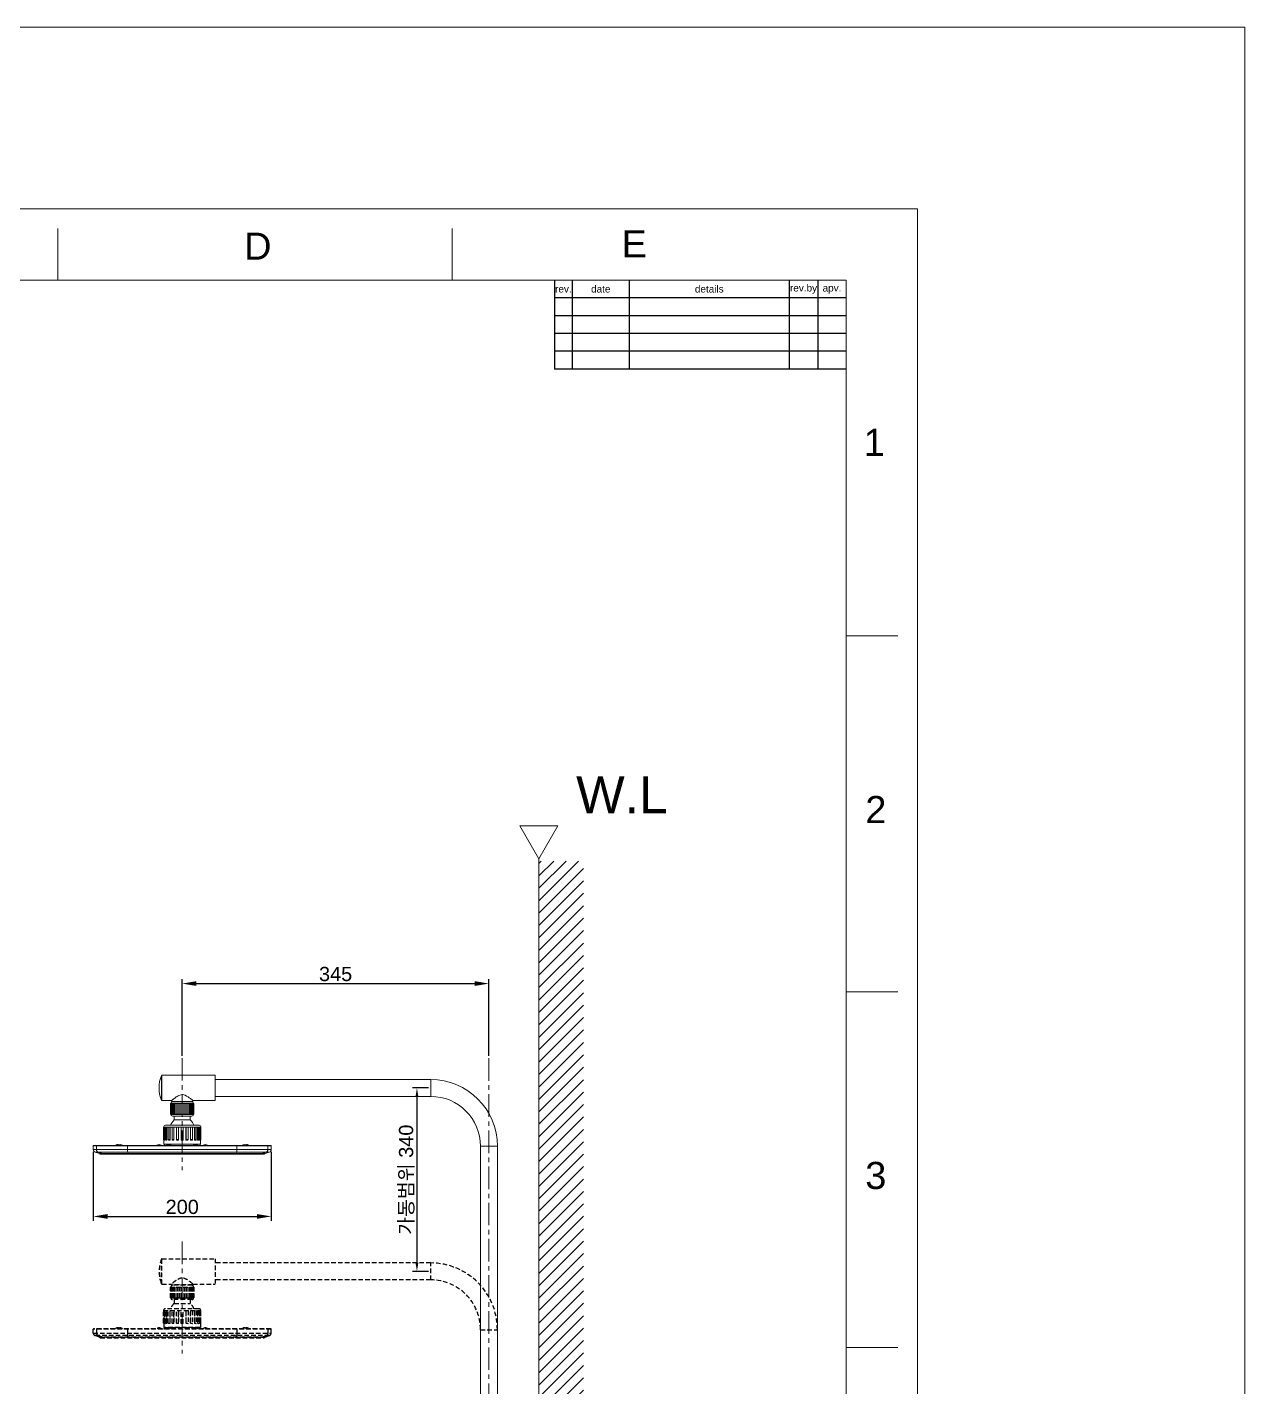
# Model space of a CAD drawing. Header units: millimetres. Extents: x 6794 to 7564, y -3773 to -2783.
# Drawn here: x 7222.2 to 7564.5, y -3165.5 to -2783.4 of the extents above; entities that cross this region are included whole.
import ezdxf

# ---------------------------------------------------------------- set-up
doc = ezdxf.new("R2010")
doc.units = ezdxf.units.MM
doc.header["$LTSCALE"] = 0.1
doc.linetypes.add('CENTERX2', pattern=[101.6, 63.5, -12.7, 12.7, -12.7])
doc.linetypes.add('HIDDENX2', pattern=[19.05, 12.7, -6.35])
doc.layers.get('0').update_dxf_attribs({"lineweight": 13})
doc.layers.add('CENTER', color=1, linetype='CENTERX2', lineweight=15)
doc.layers.add('DIM', color=3, linetype='Continuous', lineweight=9)
for name, color, linetype in [('FORM', 7, 'Continuous'), ('hatch', 2, 'Continuous'), ('HIDDEN', 8, 'HIDDENX2'), ('TEXT', 2, 'Continuous')]:
    doc.layers.add(name, color=color, linetype=linetype)
doc.styles.get("Standard").update_dxf_attribs({"font": 'arial.ttf'})
doc.dimstyles.new('ISO-25', dxfattribs={"dimtxt": 2.5, "dimasz": 2.5, "dimexe": 1.25, "dimexo": 0.625, "dimtad": 1, "dimlfac": 5, "dimtxsty": 'Standard', "dimcen": 2.5, "dimadec": 0, "dimazin": 0, "dimtfac": 1, "dimtmove": 0, "dimatfit": 3, "dimfxl": 0, "dimarcsym": 0})

# ---------------------------------------------------------------- blocks, each defined once
blk = doc.blocks.new('*D46')
at = {"color": 3, "lineweight": -2}
for p, q in [((7240.79, -3099.51), (7240.79, -3118.91)), ((7290.79, -3099.51), (7290.79, -3118.91)), ((7244.79, -3117.66), (7286.79, -3117.66))]:
    blk.add_line(p, q, dxfattribs=at)
at = {"color": 3}
for points in [[(7244.79, -3117), (7244.79, -3118.33), (7240.79, -3117.66)], [(7286.79, -3117), (7286.79, -3118.33), (7290.79, -3117.66)]]:
    blk.add_solid(points, dxfattribs=at)
at = {"layer": 'Defpoints', "color": 0}
for p in [(7240.79, -3098.89), (7290.79, -3098.89), (7290.79, -3117.66)]:
    blk.add_point(p, dxfattribs=at)
at = {"color": 3, "insert": (7265.79, -3115), "char_height": 4, "attachment_point": 5}
blk.add_mtext('200', dxfattribs=at)
blk = doc.blocks.new('*D50')
at = {"layer": 'Defpoints', "color": 0}
for p in [(7335.64, -3081.56), (7331.77, -3133.11), (7335.64, -3133.11)]:
    blk.add_point(p, dxfattribs=at)
at = {"layer": 'DIM', "color": 0, "lineweight": -2}
for p, q in [((7335.01, -3081.56), (7330.52, -3081.56)), ((7331.77, -3084.06), (7331.77, -3130.61)), ((7335.01, -3133.11), (7330.52, -3133.11))]:
    blk.add_line(p, q, dxfattribs=at)
at = {"layer": 'DIM', "color": 0}
for points in [[(7331.36, -3084.06), (7332.19, -3084.06), (7331.77, -3081.56)], [(7331.36, -3130.61), (7332.19, -3130.61), (7331.77, -3133.11)]]:
    blk.add_solid(points, dxfattribs=at)
at = {"layer": 'DIM', "color": 0, "insert": (7328.92, -3107.34), "char_height": 2.5, "attachment_point": 5, "rotation": 90}
blk.add_mtext('{\\fGulim|b0|i0|c129|p50;\\H1.6x;가동범위\\fArial|b0|i0|c0|p34; 340}', dxfattribs=at)
blk = doc.blocks.new('*D53')
at = {"color": 3, "lineweight": -2}
for p, q in [((7265.79, -3072.52), (7265.79, -3050.97)), ((7269.79, -3052.22), (7348.01, -3052.22)), ((7352.01, -3072.52), (7352.01, -3050.97))]:
    blk.add_line(p, q, dxfattribs=at)
at = {"color": 3}
for points in [[(7269.79, -3051.55), (7269.79, -3052.88), (7265.79, -3052.22)], [(7348.01, -3051.55), (7348.01, -3052.88), (7352.01, -3052.22)]]:
    blk.add_solid(points, dxfattribs=at)
at = {"layer": 'Defpoints', "color": 0}
for p in [(7352.01, -3052.22), (7265.79, -3073.15), (7352.01, -3073.15)]:
    blk.add_point(p, dxfattribs=at)
at = {"color": 3, "insert": (7308.9, -3049.55), "char_height": 4, "attachment_point": 5}
blk.add_mtext('345', dxfattribs=at)

msp = doc.modelspace()

# ---------------------------------------------------------------- hatches: boundary and pattern name
at = {"layer": 'hatch'}
h = msp.add_hatch(dxfattribs=at)
h.set_pattern_fill('ANSI31', color=256, scale=0.777568)
h.set_pattern_definition([(45, (6577.8647, -3576.218), (-1.7456907, 1.7456907), [])])
edge = h.paths.add_edge_path()
edge.add_spline(control_points=[(7366.0697, -3341.3519), (7366.1275, -3341.3659), (7366.2297, -3341.3823), (7366.3705, -3341.3823), (7366.451, -3341.3722), (7366.488, -3341.3655)], knot_values=[0, 0, 0, 0, 0.42377523, 0.73221647, 1, 1, 1, 1], degree=3, periodic=0)
edge.add_line((7366.1109, -3341.3576), (7366.5277, -3341.3576))
edge.add_arc((7366.2947, -3340.2901), 1.0927, 280.190547, 282.316356, ccw=False)
edge.add_spline(control_points=[(7366.488, -3341.3655), (7366.451, -3341.3722), (7366.3705, -3341.3823), (7366.2297, -3341.3823), (7366.1275, -3341.3659), (7366.0697, -3341.3519)], knot_values=[0, 0, 0, 0, 0.26778353, 0.57622477, 1, 1, 1, 1], degree=3, periodic=0)
edge.add_line((7366.0612, -3341.3969), (7366.0612, -3343.342))
edge.add_line((7366.0612, -3343.342), (7366.1109, -3343.342))
edge.add_spline(control_points=[(7366.488, -3343.3341), (7366.451, -3343.3274), (7366.3705, -3343.3174), (7366.2297, -3343.3174), (7366.1275, -3343.3338), (7366.0697, -3343.3478)], knot_values=[0, 0, 0, 0, 0.26778872, 0.57623461, 1, 1, 1, 1], degree=3, periodic=0)
edge.add_line((7368.6939, -3343.1305), (7368.8791, -3343.1305))
edge.add_ellipse((7368.2279, -3342.3498), major_axis=(0, -1), ratio=0.66666667, start_angle=218.682187, end_angle=321.317813, ccw=False)
edge.add_line((7367.2435, -3341.3576), (7366.1109, -3341.3576))
edge.add_spline(control_points=[(7366.0697, -3341.3519), (7366.1275, -3341.3659), (7366.2297, -3341.3823), (7366.3705, -3341.3823), (7366.451, -3341.3722), (7366.488, -3341.3655)], knot_values=[0, 0, 0, 0, 0.42377523, 0.73221647, 1, 1, 1, 1], degree=3, periodic=0)
edge.add_arc((7366.2947, -3340.2901), 1.0927, 280.190547, 282.316356)
edge.add_line((7366.5277, -3341.3576), (7374.3114, -3341.3576))
edge.add_line((7374.3114, -3341.3576), (7374.3114, -3343.342))
edge.add_line((7374.3114, -3343.342), (7366.1109, -3343.342))
edge.add_spline(control_points=[(7366.488, -3343.3341), (7366.451, -3343.3274), (7366.3705, -3343.3174), (7366.2297, -3343.3174), (7366.1275, -3343.3338), (7366.0697, -3343.3478)], knot_values=[0, 0, 0, 0, 0.26778872, 0.57623461, 1, 1, 1, 1], degree=3, periodic=0)
edge.add_line((7366.0697, -3343.3478), (7366.0612, -3343.3498))
edge.add_line((7366.0612, -3343.3498), (7366.0612, -3356.3501))
edge.add_line((7366.0612, -3356.3501), (7366.0697, -3356.3522))
edge.add_spline(control_points=[(7366.0697, -3356.3522), (7366.1275, -3356.3662), (7366.2297, -3356.3826), (7366.3705, -3356.3826), (7366.451, -3356.3725), (7366.488, -3356.3659)], knot_values=[0, 0, 0, 0, 0.42377523, 0.73221647, 1, 1, 1, 1], degree=3, periodic=0)
edge.add_line((7366.1109, -3356.358), (7366.5277, -3356.358))
edge.add_arc((7366.2947, -3355.2905), 1.0927, 280.190547, 282.316356, ccw=False)
edge.add_spline(control_points=[(7366.488, -3356.3659), (7366.451, -3356.3725), (7366.3705, -3356.3826), (7366.2297, -3356.3826), (7366.1275, -3356.3662), (7366.0697, -3356.3522)], knot_values=[0, 0, 0, 0, 0.26778353, 0.57622477, 1, 1, 1, 1], degree=3, periodic=0)
edge.add_line((7366.0612, -3356.3973), (7366.0612, -3358.3423))
edge.add_line((7366.0612, -3358.3423), (7366.1109, -3358.3423))
edge.add_spline(control_points=[(7366.488, -3358.3344), (7366.451, -3358.3278), (7366.3705, -3358.3177), (7366.2297, -3358.3177), (7366.1275, -3358.3341), (7366.0697, -3358.3481)], knot_values=[0, 0, 0, 0, 0.26778872, 0.57623461, 1, 1, 1, 1], degree=3, periodic=0)
edge.add_line((7367.6261, -3358.1308), (7367.8113, -3358.1308))
edge.add_ellipse((7368.2279, -3357.3501), major_axis=(0, -1), ratio=0.66666667, start_angle=218.682187, end_angle=321.317813, ccw=False)
edge.add_line((7367.2435, -3356.358), (7366.1109, -3356.358))
edge.add_spline(control_points=[(7366.0697, -3356.3522), (7366.1275, -3356.3662), (7366.2297, -3356.3826), (7366.3705, -3356.3826), (7366.451, -3356.3725), (7366.488, -3356.3659)], knot_values=[0, 0, 0, 0, 0.42377523, 0.73221647, 1, 1, 1, 1], degree=3, periodic=0)
edge.add_arc((7366.2947, -3355.2905), 1.0927, 280.190547, 282.316356)
edge.add_line((7366.5277, -3356.358), (7374.3114, -3356.358))
edge.add_line((7374.3114, -3356.358), (7374.3114, -3358.3423))
edge.add_line((7374.3114, -3358.3423), (7366.1109, -3358.3423))
edge.add_spline(control_points=[(7366.488, -3358.3344), (7366.451, -3358.3278), (7366.3705, -3358.3177), (7366.2297, -3358.3177), (7366.1275, -3358.3341), (7366.0697, -3358.3481)], knot_values=[0, 0, 0, 0, 0.26778872, 0.57623461, 1, 1, 1, 1], degree=3, periodic=0)
edge.add_line((7366.0697, -3358.3481), (7366.0612, -3358.3502))
edge.add_line((7366.0612, -3358.3502), (7366.0612, -3594.1641))
edge.add_line((7366.0612, -3594.1641), (7378.6087, -3594.1641))
edge.add_line((7378.6087, -3594.1641), (7378.6087, -3017.7979))
edge.add_line((7378.6087, -3017.7979), (7366.0612, -3017.7979))
edge.add_line((7366.0612, -3017.7979), (7366.0612, -3341.3498))
edge.add_line((7366.0612, -3341.3498), (7366.0697, -3341.3519))

# ---------------------------------------------------------------- linework, layer by layer
at = {"color": 7, "linetype": 'Continuous'}
for p, q in [((6878.4389, -2834.5151), (7472.4387, -2834.5151)), ((7472.4389, -2834.5151), (7472.4389, -3674.5149)), ((7230.8387, -2854.515), (7230.8387, -2839.979)), ((7341.6387, -2854.515), (7341.6387, -2839.979)), ((7452.4387, -2854.5151), (6898.4389, -2854.5151)), ((7452.4387, -3654.5149), (7452.4387, -2854.5151)), ((7452.4388, -2954.5151), (7466.9748, -2954.5151)), ((7452.4388, -3054.5151), (7466.9748, -3054.5151)), ((7259.9783, -3085.044), (7259.9783, -3078.0703)), ((7260.0932, -3085.1196), (7260.0932, -3077.9946)), ((7260.0932, -3077.9946), (7275.0112, -3077.9946)), ((7275.0112, -3077.9946), (7275.0112, -3085.1196)), ((7335.6362, -3079.1821), (7275.0112, -3079.1821)), ((7335.6362, -3083.9321), (7335.6362, -3079.1821)), ((7260.0932, -3085.1196), (7262.7616, -3085.1196)), ((7262.4737, -3085.9571), (7262.4737, -3088.9571)), ((7262.4737, -3085.9571), (7264.1173, -3085.9571)), ((7262.5044, -3085.9571), (7262.5044, -3088.9571)), ((7262.524, -3088.9571), (7262.524, -3085.9571)), ((7262.6324, -3085.9571), (7262.6324, -3088.9571)), ((7262.6735, -3088.9571), (7262.6735, -3085.9571)), ((7262.7612, -3085.3696), (7262.7612, -3085.1193)), ((7268.8112, -3085.3696), (7262.7613, -3085.3696)), ((7262.8562, -3085.9571), (7262.8562, -3088.9571)), ((7262.9175, -3088.9571), (7262.9175, -3085.9571)), ((7268.4987, -3085.4571), (7263.0737, -3085.4571)), ((7263.1691, -3085.9571), (7263.1691, -3088.9571)), ((7263.2237, -3085.4571), (7263.2237, -3085.3696)), ((7263.2487, -3088.9571), (7263.2487, -3085.9571)), ((7263.5615, -3085.9571), (7263.5615, -3088.9571)), ((7263.6388, -3088.9571), (7263.6388, -3085.9571)), ((7263.657, -3088.9571), (7263.657, -3085.9571)), ((7264.0214, -3085.9571), (7264.0214, -3088.9571)), ((7264.0863, -3088.9571), (7264.0863, -3085.9571)), ((7264.13, -3088.9571), (7264.13, -3085.9571)), ((7264.13, -3085.9571), (7269.0987, -3085.9571)), ((7264.535, -3085.9571), (7264.535, -3088.9571)), ((7264.5855, -3088.9571), (7264.5855, -3085.9571)), ((7264.6533, -3088.9571), (7264.6533, -3085.9571)), ((7265.0866, -3085.9571), (7265.0866, -3088.9571)), ((7265.1212, -3088.9571), (7265.1212, -3085.9571)), ((7265.211, -3088.9571), (7265.211, -3085.9571)), ((7265.6595, -3085.9571), (7265.6595, -3088.9571)), ((7265.677, -3088.9571), (7265.677, -3085.9571)), ((7265.7862, -3088.9571), (7265.7862, -3085.9571)), ((7266.2362, -3085.9571), (7266.2362, -3088.9571)), ((7266.3441, -3085.9571), (7266.3441, -3088.9571)), ((7266.3614, -3088.9571), (7266.3614, -3085.9571)), ((7266.7993, -3085.9571), (7266.7993, -3088.9571)), ((7266.885, -3085.9571), (7266.885, -3088.9571)), ((7266.9192, -3088.9571), (7266.9192, -3085.9571)), ((7267.3315, -3085.9571), (7267.3315, -3088.9571)), ((7267.3925, -3085.9571), (7267.3925, -3088.9571)), ((7267.4425, -3088.9571), (7267.4425, -3085.9571)), ((7267.8168, -3085.9571), (7267.8168, -3088.9571)), ((7267.8512, -3085.9571), (7267.8512, -3088.9571)), ((7267.9154, -3088.9571), (7267.9154, -3085.9571)), ((7268.2404, -3085.9571), (7268.2404, -3088.9571)), ((7268.2471, -3085.9571), (7268.2471, -3088.9571)), ((7268.3237, -3088.9571), (7268.3237, -3085.9571)), ((7268.3487, -3085.4571), (7268.3487, -3085.3696)), ((7268.5895, -3085.9571), (7268.5895, -3088.9571)), ((7268.6549, -3088.9571), (7268.6549, -3085.9571)), ((7268.8108, -3085.1196), (7275.0112, -3085.1196)), ((7268.8112, -3085.3696), (7268.8112, -3085.1193)), ((7268.8533, -3085.9571), (7268.8533, -3088.9571)), ((7268.8989, -3088.9571), (7268.8989, -3085.9571)), ((7269.024, -3085.9571), (7269.024, -3088.9571)), ((7269.0484, -3088.9571), (7269.0484, -3085.9571)), ((7269.0963, -3085.9571), (7269.0963, -3088.9571)), ((7269.0987, -3085.9571), (7269.0987, -3088.9571)), ((7335.6362, -3083.9321), (7275.0112, -3083.9321)), ((7262.4737, -3088.9571), (7263.6388, -3088.9571)), ((7262.5737, -3088.9571), (7262.5737, -3088.9821)), ((7262.5737, -3088.9821), (7268.9987, -3088.9821)), ((7268.4987, -3089.4821), (7263.0737, -3089.4821)), ((7263.5362, -3089.4821), (7263.5362, -3090.5321)), ((7263.5362, -3090.5321), (7268.0362, -3090.5321)), ((7263.657, -3088.9571), (7264.0863, -3088.9571)), ((7264.13, -3088.9571), (7264.5855, -3088.9571)), ((7264.6533, -3088.9571), (7265.1212, -3088.9571)), ((7265.211, -3088.9571), (7265.677, -3088.9571)), ((7265.7862, -3088.9571), (7266.2362, -3088.9571)), ((7266.3441, -3088.9571), (7266.7993, -3088.9571)), ((7266.885, -3088.9571), (7267.3315, -3088.9571)), ((7267.3925, -3088.9571), (7267.8168, -3088.9571)), ((7267.8512, -3088.9571), (7268.2404, -3088.9571)), ((7268.0362, -3089.4821), (7268.0362, -3090.5321)), ((7268.2471, -3088.9571), (7269.0987, -3088.9571)), ((7268.9987, -3088.9571), (7268.9987, -3088.9821)), ((7260.5362, -3096.0803), (7260.5362, -3092.5803)), ((7260.5362, -3092.5803), (7271.0362, -3092.5803)), ((7260.5441, -3092.5803), (7260.5441, -3096.0804)), ((7260.6483, -3096.0804), (7260.6483, -3092.5803)), ((7260.7971, -3092.5803), (7260.7971, -3096.0804)), ((7260.9181, -3096.2053), (7260.9181, -3092.5803)), ((7270.5112, -3092.0553), (7261.0612, -3092.0553)), ((7261.1027, -3096.0804), (7261.1027, -3092.5803)), ((7261.3902, -3092.5803), (7261.3902, -3096.0804)), ((7261.4986, -3096.2053), (7261.4986, -3092.5803)), ((7261.8762, -3096.0804), (7261.8762, -3092.5803)), ((7262.2828, -3092.5803), (7262.2828, -3096.0804)), ((7262.3713, -3096.2053), (7262.3713, -3092.5803)), ((7262.9162, -3096.0804), (7262.9162, -3092.5803)), ((7263.4141, -3092.5803), (7263.4141, -3096.0804)), ((7263.4767, -3096.2053), (7263.4767, -3092.5803)), ((7264.1517, -3096.0804), (7264.1517, -3092.5803)), ((7264.7072, -3092.5803), (7264.7072, -3096.0804)), ((7264.7396, -3096.2053), (7264.7396, -3092.5803)), ((7265.4987, -3096.2053), (7265.4987, -3092.5803)), ((7266.0737, -3096.2053), (7266.0737, -3092.5803)), ((7266.8329, -3092.5803), (7266.8329, -3096.2053)), ((7266.8653, -3096.0804), (7266.8653, -3092.5803)), ((7267.4207, -3092.5803), (7267.4207, -3096.0804)), ((7268.0957, -3092.5803), (7268.0957, -3096.2053)), ((7268.1583, -3096.0804), (7268.1583, -3092.5803)), ((7268.6563, -3092.5803), (7268.6563, -3096.0804)), ((7269.2011, -3092.5803), (7269.2011, -3096.2053)), ((7269.2897, -3096.0804), (7269.2897, -3092.5803)), ((7269.6962, -3092.5803), (7269.6962, -3096.0804)), ((7270.0739, -3092.5803), (7270.0739, -3096.2053)), ((7270.1823, -3096.0804), (7270.1823, -3092.5803)), ((7270.4698, -3092.5803), (7270.4698, -3096.0804)), ((7270.6544, -3092.5803), (7270.6544, -3096.2053)), ((7270.7753, -3096.0804), (7270.7753, -3092.5803)), ((7270.9241, -3092.5803), (7270.9241, -3096.0804)), ((7271.0283, -3096.0804), (7271.0283, -3092.5803)), ((7271.0362, -3096.0803), (7271.0362, -3092.5803)), ((7240.7862, -3098.8897), (7240.7862, -3097.8053)), ((7290.7862, -3097.8053), (7240.7862, -3097.8053)), ((7240.7862, -3098.8897), (7290.7862, -3098.8897)), ((7290.6612, -3097.6803), (7240.9112, -3097.6803)), ((7241.689, -3097.8053), (7241.689, -3098.8897)), ((7250.4239, -3097.8053), (7250.4239, -3098.8897)), ((7250.426, -3097.7428), (7250.4279, -3097.78)), ((7260.5362, -3096.0803), (7260.5441, -3096.0803)), ((7260.6483, -3096.0803), (7260.7971, -3096.0803)), ((7260.6612, -3096.2053), (7260.6612, -3097.3053)), ((7260.6613, -3097.3053), (7270.9112, -3097.3053)), ((7260.6693, -3096.2053), (7260.6693, -3096.1495)), ((7260.9181, -3096.2053), (7260.7692, -3096.2053)), ((7270.7383, -3097.3508), (7260.8341, -3097.3508)), ((7261.1027, -3096.0803), (7261.3902, -3096.0803)), ((7261.4986, -3096.2053), (7261.2111, -3096.2053)), ((7261.8762, -3096.0803), (7262.2828, -3096.0803)), ((7262.3713, -3096.2053), (7261.9647, -3096.2053)), ((7262.9162, -3096.0803), (7263.4141, -3096.0803)), ((7263.4767, -3096.2053), (7262.9788, -3096.2053)), ((7264.1517, -3096.0803), (7264.7072, -3096.0803)), ((7264.7396, -3096.2053), (7264.1842, -3096.2053)), ((7265.4987, -3096.0803), (7266.0737, -3096.0803)), ((7266.0737, -3096.2053), (7265.4987, -3096.2053)), ((7267.3883, -3096.2053), (7266.8329, -3096.2053)), ((7266.8653, -3096.0803), (7267.4207, -3096.0803)), ((7268.5937, -3096.2053), (7268.0957, -3096.2053)), ((7268.1583, -3096.0803), (7268.6563, -3096.0803)), ((7269.6077, -3096.2053), (7269.2011, -3096.2053)), ((7269.2897, -3096.0803), (7269.6962, -3096.0803)), ((7270.3614, -3096.2053), (7270.0739, -3096.2053)), ((7270.1823, -3096.0803), (7270.4698, -3096.0803)), ((7270.8032, -3096.2053), (7270.6544, -3096.2053)), ((7270.7753, -3096.0803), (7270.9241, -3096.0803)), ((7270.9031, -3096.1495), (7270.9031, -3096.2053)), ((7270.9112, -3096.2053), (7270.9112, -3097.3053)), ((7271.0283, -3096.0803), (7271.0362, -3096.0803)), ((7281.1464, -3097.7428), (7281.1445, -3097.78)), ((7281.1485, -3097.8053), (7281.1485, -3098.8897)), ((7289.8834, -3097.8053), (7289.8834, -3098.8897)), ((7290.7862, -3098.8897), (7290.7862, -3097.8053)), ((7349.6362, -3188.6501), (7349.6362, -3097.9321)), ((7349.6362, -3097.9321), (7354.3862, -3097.9321)), ((7354.3862, -3201.0457), (7354.3862, -3097.9321)), ((7242.4967, -3100.0005), (7241.299, -3099.6013)), ((7290.2734, -3099.6013), (7241.299, -3099.6013)), ((7243.3933, -3100.0005), (7242.2, -3099.6013)), ((7242.4967, -3100.0005), (7242.5362, -3100.0069)), ((7242.4967, -3100.0005), (7289.0757, -3100.0005)), ((7289.0362, -3100.0069), (7242.5362, -3100.0069)), ((7242.6612, -3100.0069), (7242.6612, -3100.0553)), ((7242.6612, -3100.0553), (7288.9112, -3100.0553)), ((7242.7862, -3100.1803), (7288.7862, -3100.1803)), ((7243.3933, -3100.0005), (7243.4327, -3100.0069)), ((7243.5573, -3100.0553), (7243.5573, -3100.0069)), ((7250.6342, -3100.0005), (7250.487, -3099.6013)), ((7250.6342, -3100.0005), (7250.639, -3100.0069)), ((7250.6544, -3100.0553), (7250.6544, -3100.0069)), ((7280.918, -3100.0553), (7280.918, -3100.0069)), ((7280.9383, -3100.0005), (7280.9334, -3100.0069)), ((7280.9383, -3100.0005), (7281.0855, -3099.6013)), ((7288.0152, -3100.0553), (7288.0152, -3100.0069)), ((7288.1791, -3100.0005), (7288.1397, -3100.0069)), ((7288.1791, -3100.0005), (7289.3724, -3099.6013)), ((7288.9112, -3100.0069), (7288.9112, -3100.0553)), ((7289.0757, -3100.0005), (7289.0362, -3100.0069)), ((7289.0757, -3100.0005), (7290.2734, -3099.6013)), ((7452.4388, -3154.5151), (7466.9748, -3154.5151))]:
    msp.add_line(p, q, dxfattribs=at)
msp.add_line((7366.0612, -3594.1641), (7366.0612, -3017.1874))
for points in [[(6793.8376, -2783.4316), (7564.4811, -2783.4316), (7564.4811, -3772.5443), (6793.8376, -3772.5443)], [(7366.0612, -3017.1874), (7371.4174, -3007.9102), (7360.705, -3007.9102)]]:
    msp.add_lwpolyline(points, close=True)
for centre, radius, start, end in [((7268.0972, -3081.5571), 8.8359, 156.757791, 203.242216), ((7260.0931, -3078.1196), 0.125, 90.000207, 156.74197), ((7335.6362, -3097.9321), 18.75, 0, 90), ((7260.0931, -3084.9946), 0.125, 203.261966, 269.99997), ((7263.0737, -3085.9571), 0.5, 90, 180), ((7268.4987, -3085.9571), 0.5, 0, 90), ((7335.6362, -3097.9321), 14, 0, 90), ((7265.7861, -3093.1803), 3.4749, 130.351595, 161.060677), ((7263.0737, -3088.9821), 0.5, 180, 270), ((7265.7862, -3093.1804), 3.475, 18.945087, 49.647976), ((7268.4987, -3088.9821), 0.5, 270, 0), ((7261.0612, -3092.5803), 0.525, 90, 180), ((7270.5112, -3092.5803), 0.525, 0, 90), ((7240.9112, -3097.8053), 0.125, 90, 180), ((7241.5362, -3098.8897), 0.75, 180, 251.565051), ((7242.4467, -3098.889), 0.7576, 180.059731, 197.76796), ((7247.6481, -3098.3678), 0.9375, 68.063588, 132.597363), ((7248.3427, -3098.3678), 0.9375, 47.402637, 132.597363), ((7259.2862, -3098.3678), 0.9375, 47.402637, 132.597363), ((7260.6612, -3096.0803), 0.125, 180, 270), ((7260.6693, -3096.0803), 0.1251, 180.069416, 269.995766), ((7260.3362, -3097.3053), 0.5, 311.139637, 354.784091), ((7260.8839, -3097.3553), 0.05, 90, 174.784091), ((7262.0362, -3098.3678), 0.9375, 47.402637, 132.597363), ((7269.5362, -3098.3678), 0.9375, 47.402637, 132.597363), ((7270.6885, -3097.3553), 0.05, 5.215909, 90), ((7271.2362, -3097.3053), 0.5, 185.215909, 228.860363), ((7270.9031, -3096.0803), 0.1251, 270.00423, 359.930611), ((7270.9112, -3096.0803), 0.125, 270, 0), ((7272.2862, -3098.3678), 0.9375, 47.402637, 132.597363), ((7283.2298, -3098.3678), 0.9375, 47.402637, 132.597363), ((7283.9243, -3098.3678), 0.9375, 47.402637, 111.936412), ((7289.1258, -3098.889), 0.7576, 342.23204, 359.940269), ((7290.0362, -3098.8897), 0.75, 288.434949, 0), ((7290.6612, -3097.8053), 0.125, 0, 90), ((7242.7862, -3100.0553), 0.125, 180, 270), ((7288.7862, -3100.0553), 0.125, 270, 0)]:
    msp.add_arc(centre, radius, start, end, dxfattribs=at)
for points, knots in [([(7265.7862, -3083.4388), (7265.5759, -3083.4388), (7265.1606, -3083.5129), (7264.6057, -3083.7642), (7264.1168, -3084.0649), (7263.6897, -3084.3702), (7263.3745, -3084.6147), (7263.1568, -3084.79), (7263.0245, -3084.8989), (7262.9168, -3084.988), (7262.8452, -3085.0494), (7262.8008, -3085.0851), (7262.7808, -3085.1053), (7262.7642, -3085.1129), (7262.7612, -3085.1196)], [0, 0, 0, 0, 0.1791335, 0.35258533, 0.51659583, 0.66739292, 0.79956424, 0.85636677, 0.90545086, 0.94554243, 0.97534294, 0.98603261, 0.99375533, 1, 1, 1, 1]), ([(7268.8112, -3085.1196), (7268.5877, -3084.9291), (7268.1318, -3084.5549), (7267.2044, -3083.8685), (7266.3657, -3083.4364), (7265.7862, -3083.4388)], [0, 0, 0, 0, 0.25169178, 0.50334915, 1, 1, 1, 1]), ([(7241.8136, -3097.6803), (7241.7839, -3097.6803), (7241.718, -3097.6831), (7241.7057, -3097.7603), (7241.7211, -3097.78)], [0, 0, 0, 0, 0.5422371, 1, 1, 1, 1]), ([(7250.4239, -3098.8897), (7250.4239, -3099.036), (7250.436, -3099.2726), (7250.4551, -3099.5147), (7250.487, -3099.6013)], [0, 0, 0, 0, 0.61326228, 1, 1, 1, 1]), ([(7250.4393, -3097.6803), (7250.4334, -3097.6803), (7250.4282, -3097.7107), (7250.426, -3097.7271), (7250.426, -3097.7428)], [0, 0, 0, 0, 0.27445877, 1, 1, 1, 1]), ([(7260.6483, -3096.0804), (7260.6483, -3096.1121), (7260.6732, -3096.1777), (7260.7382, -3096.2053), (7260.7692, -3096.2053)], [0, 0, 0, 0, 0.50611746, 1, 1, 1, 1]), ([(7260.9181, -3096.2053), (7260.8871, -3096.2053), (7260.822, -3096.1777), (7260.7971, -3096.1121), (7260.7971, -3096.0804)], [0, 0, 0, 0, 0.49388285, 1, 1, 1, 1]), ([(7261.1027, -3096.0804), (7261.1027, -3096.1117), (7261.1221, -3096.1743), (7261.1828, -3096.2053), (7261.2111, -3096.2053)], [0, 0, 0, 0, 0.52530897, 1, 1, 1, 1]), ([(7261.4986, -3096.2053), (7261.4703, -3096.2053), (7261.4096, -3096.1743), (7261.3902, -3096.1117), (7261.3902, -3096.0804)], [0, 0, 0, 0, 0.47469134, 1, 1, 1, 1]), ([(7261.8762, -3096.0804), (7261.8762, -3096.1111), (7261.8879, -3096.1682), (7261.9406, -3096.2053), (7261.9647, -3096.2053)], [0, 0, 0, 0, 0.55977275, 1, 1, 1, 1]), ([(7262.3713, -3096.2053), (7262.3471, -3096.2053), (7262.2945, -3096.1682), (7262.2828, -3096.1111), (7262.2828, -3096.0804)], [0, 0, 0, 0, 0.44022756, 1, 1, 1, 1]), ([(7262.9162, -3096.0804), (7262.9162, -3096.0964), (7262.9193, -3096.1409), (7262.9466, -3096.2053), (7262.9788, -3096.2053)], [0, 0, 0, 0, 0.33295246, 1, 1, 1, 1]), ([(7263.4767, -3096.2053), (7263.4682, -3096.2053), (7263.4421, -3096.1927), (7263.4199, -3096.1449), (7263.4141, -3096.1038), (7263.4141, -3096.0804)], [0, 0, 0, 0, 0.17174703, 0.53129472, 1, 1, 1, 1]), ([(7264.1517, -3096.0804), (7264.1517, -3096.11), (7264.1548, -3096.1453), (7264.1698, -3096.2053), (7264.1842, -3096.2053)], [0, 0, 0, 0, 0.67331907, 1, 1, 1, 1]), ([(7264.7396, -3096.2053), (7264.7252, -3096.2053), (7264.7102, -3096.1453), (7264.7072, -3096.11), (7264.7072, -3096.0804)], [0, 0, 0, 0, 0.32668122, 1, 1, 1, 1]), ([(7266.8653, -3096.0804), (7266.8653, -3096.11), (7266.8622, -3096.1453), (7266.8472, -3096.2053), (7266.8329, -3096.2053)], [0, 0, 0, 0, 0.67331907, 1, 1, 1, 1]), ([(7267.3883, -3096.2053), (7267.4027, -3096.2053), (7267.4176, -3096.1453), (7267.4207, -3096.11), (7267.4207, -3096.0804)], [0, 0, 0, 0, 0.32668122, 1, 1, 1, 1]), ([(7268.1583, -3096.0804), (7268.1583, -3096.0964), (7268.1551, -3096.1409), (7268.1278, -3096.2053), (7268.0957, -3096.2053)], [0, 0, 0, 0, 0.33295246, 1, 1, 1, 1]), ([(7268.5937, -3096.2053), (7268.6022, -3096.2053), (7268.6283, -3096.1927), (7268.6505, -3096.1449), (7268.6563, -3096.1038), (7268.6563, -3096.0804)], [0, 0, 0, 0, 0.17174703, 0.53129472, 1, 1, 1, 1]), ([(7269.2897, -3096.0804), (7269.2897, -3096.1111), (7269.2779, -3096.1682), (7269.2253, -3096.2053), (7269.2011, -3096.2053)], [0, 0, 0, 0, 0.55977275, 1, 1, 1, 1]), ([(7269.6077, -3096.2053), (7269.6319, -3096.2053), (7269.6845, -3096.1682), (7269.6962, -3096.1111), (7269.6962, -3096.0804)], [0, 0, 0, 0, 0.44022756, 1, 1, 1, 1]), ([(7270.1823, -3096.0804), (7270.1823, -3096.1117), (7270.1628, -3096.1743), (7270.1022, -3096.2053), (7270.0739, -3096.2053)], [0, 0, 0, 0, 0.52530897, 1, 1, 1, 1]), ([(7270.3614, -3096.2053), (7270.3897, -3096.2053), (7270.4503, -3096.1743), (7270.4698, -3096.1117), (7270.4698, -3096.0804)], [0, 0, 0, 0, 0.47469134, 1, 1, 1, 1]), ([(7270.7753, -3096.0804), (7270.7753, -3096.1121), (7270.7504, -3096.1777), (7270.6854, -3096.2053), (7270.6544, -3096.2053)], [0, 0, 0, 0, 0.50611746, 1, 1, 1, 1]), ([(7270.8032, -3096.2053), (7270.8342, -3096.2053), (7270.8992, -3096.1777), (7270.9241, -3096.1121), (7270.9241, -3096.0804)], [0, 0, 0, 0, 0.49388285, 1, 1, 1, 1]), ([(7281.1485, -3098.8897), (7281.1485, -3099.036), (7281.1365, -3099.2726), (7281.1174, -3099.5147), (7281.0855, -3099.6013)], [0, 0, 0, 0, 0.61326228, 1, 1, 1, 1]), ([(7281.1331, -3097.6803), (7281.1391, -3097.6803), (7281.1443, -3097.7107), (7281.1464, -3097.7271), (7281.1464, -3097.7428)], [0, 0, 0, 0, 0.27445877, 1, 1, 1, 1]), ([(7289.7588, -3097.6803), (7289.7885, -3097.6803), (7289.8544, -3097.6831), (7289.8667, -3097.7603), (7289.8513, -3097.78)], [0, 0, 0, 0, 0.5422371, 1, 1, 1, 1]), ([(7243.5573, -3100.0553), (7243.5573, -3100.0851), (7243.5652, -3100.1296), (7243.6139, -3100.1722), (7243.6446, -3100.1576), (7243.6566, -3100.1481)], [0, 0, 0, 0, 0.51509291, 0.73474672, 1, 1, 1, 1]), ([(7250.6544, -3100.0553), (7250.6544, -3100.07), (7250.6517, -3100.0873), (7250.6641, -3100.1646), (7250.6666, -3100.1481)], [0, 0, 0, 0, 0.46796554, 1, 1, 1, 1]), ([(7280.918, -3100.0553), (7280.918, -3100.07), (7280.9208, -3100.0873), (7280.9084, -3100.1646), (7280.9058, -3100.1481)], [0, 0, 0, 0, 0.46796554, 1, 1, 1, 1]), ([(7288.0152, -3100.0553), (7288.0152, -3100.0851), (7288.0072, -3100.1296), (7287.9585, -3100.1722), (7287.9279, -3100.1576), (7287.9158, -3100.1481)], [0, 0, 0, 0, 0.51509291, 0.73474672, 1, 1, 1, 1])]:
    msp.add_open_spline(points, degree=3, knots=knots, dxfattribs=at)
for points in [[(7241.7252, -3099.1201), (7241.7941, -3099.3347), (7241.9863, -3099.5298), (7242.2, -3099.6013)], [(7289.8472, -3099.1201), (7289.7783, -3099.3347), (7289.5861, -3099.5298), (7289.3724, -3099.6013)]]:
    msp.add_open_spline(points, degree=3, dxfattribs=at)
at = {"layer": 'CENTER'}
for p, q in [((7265.7862, -3073.1473), (7265.7862, -3104.6318)), ((7352.0112, -3445.2823), (7352.0112, -3073.1473)), ((7265.7862, -3124.7041), (7265.7862, -3156.1886))]:
    msp.add_line(p, q, dxfattribs=at)
at = {"layer": 'FORM'}
for p, q in [((7370.4387, -2854.5151), (7370.4387, -2879.5151)), ((7375.4387, -2854.5151), (7375.4387, -2879.5151)), ((7391.4387, -2854.5151), (7391.4387, -2879.5151)), ((7436.4387, -2854.5151), (7436.4387, -2879.5151)), ((7444.4387, -2854.5151), (7444.4387, -2879.5151)), ((7452.4387, -2859.5151), (7370.4387, -2859.5151)), ((7452.4387, -2864.5151), (7370.4387, -2864.5151)), ((7452.4387, -2869.5151), (7370.4387, -2869.5151)), ((7452.4387, -2874.5151), (7370.4387, -2874.5151)), ((7452.4387, -2879.5151), (7370.4387, -2879.5151))]:
    msp.add_line(p, q, dxfattribs=at)
at = {"layer": 'HIDDEN'}
for p, q in [((7259.9783, -3136.6008), (7259.9783, -3129.6271)), ((7260.0932, -3136.6764), (7260.0932, -3129.5514)), ((7260.0932, -3129.5514), (7275.0112, -3129.5514)), ((7275.0112, -3129.5514), (7275.0112, -3136.6764)), ((7335.6362, -3130.7389), (7275.0112, -3130.7389)), ((7335.6362, -3135.4889), (7335.6362, -3130.7389)), ((7260.0932, -3136.6764), (7262.7616, -3136.6764)), ((7262.7612, -3136.9264), (7262.7612, -3136.676)), ((7268.8112, -3136.9264), (7262.7613, -3136.9264)), ((7268.4987, -3137.0139), (7263.0737, -3137.0139)), ((7263.2237, -3137.0139), (7263.2237, -3136.9264)), ((7268.3487, -3137.0139), (7268.3487, -3136.9264)), ((7268.8108, -3136.6764), (7275.0112, -3136.6764)), ((7268.8112, -3136.9264), (7268.8112, -3136.676)), ((7335.6362, -3135.4889), (7275.0112, -3135.4889)), ((7262.4737, -3137.5139), (7262.4737, -3140.5139)), ((7262.4737, -3137.5139), (7264.1173, -3137.5139)), ((7262.4737, -3140.5139), (7263.6388, -3140.5139)), ((7262.5044, -3137.5139), (7262.5044, -3140.5139)), ((7262.524, -3140.5139), (7262.524, -3137.5139)), ((7262.5737, -3140.5139), (7262.5737, -3140.5389)), ((7262.5737, -3140.5389), (7268.9987, -3140.5389)), ((7262.6324, -3137.5139), (7262.6324, -3140.5139)), ((7262.6735, -3140.5139), (7262.6735, -3137.5139)), ((7262.8562, -3137.5139), (7262.8562, -3140.5139)), ((7262.9175, -3140.5139), (7262.9175, -3137.5139)), ((7263.1691, -3137.5139), (7263.1691, -3140.5139)), ((7263.2487, -3140.5139), (7263.2487, -3137.5139)), ((7263.5615, -3137.5139), (7263.5615, -3140.5139)), ((7263.6388, -3140.5139), (7263.6388, -3137.5139)), ((7263.657, -3140.5139), (7263.657, -3137.5139)), ((7263.657, -3140.5139), (7264.0863, -3140.5139)), ((7264.0214, -3137.5139), (7264.0214, -3140.5139)), ((7264.0863, -3140.5139), (7264.0863, -3137.5139)), ((7264.13, -3140.5139), (7264.13, -3137.5139)), ((7264.13, -3137.5139), (7269.0987, -3137.5139)), ((7264.13, -3140.5139), (7264.5855, -3140.5139)), ((7264.535, -3137.5139), (7264.535, -3140.5139)), ((7264.5855, -3140.5139), (7264.5855, -3137.5139)), ((7264.6533, -3140.5139), (7264.6533, -3137.5139)), ((7264.6533, -3140.5139), (7265.1212, -3140.5139)), ((7265.0866, -3137.5139), (7265.0866, -3140.5139)), ((7265.1212, -3140.5139), (7265.1212, -3137.5139)), ((7265.211, -3140.5139), (7265.211, -3137.5139)), ((7265.211, -3140.5139), (7265.677, -3140.5139)), ((7265.6595, -3137.5139), (7265.6595, -3140.5139)), ((7265.677, -3140.5139), (7265.677, -3137.5139)), ((7265.7862, -3140.5139), (7265.7862, -3137.5139)), ((7265.7862, -3140.5139), (7266.2362, -3140.5139)), ((7266.2362, -3137.5139), (7266.2362, -3140.5139)), ((7266.3441, -3137.5139), (7266.3441, -3140.5139)), ((7266.3441, -3140.5139), (7266.7993, -3140.5139)), ((7266.3614, -3140.5139), (7266.3614, -3137.5139)), ((7266.7993, -3137.5139), (7266.7993, -3140.5139)), ((7266.885, -3137.5139), (7266.885, -3140.5139)), ((7266.885, -3140.5139), (7267.3315, -3140.5139)), ((7266.9192, -3140.5139), (7266.9192, -3137.5139)), ((7267.3315, -3137.5139), (7267.3315, -3140.5139)), ((7267.3925, -3137.5139), (7267.3925, -3140.5139)), ((7267.3925, -3140.5139), (7267.8168, -3140.5139)), ((7267.4425, -3140.5139), (7267.4425, -3137.5139)), ((7267.8168, -3137.5139), (7267.8168, -3140.5139)), ((7267.8512, -3137.5139), (7267.8512, -3140.5139)), ((7267.8512, -3140.5139), (7268.2404, -3140.5139)), ((7267.9154, -3140.5139), (7267.9154, -3137.5139)), ((7268.2404, -3137.5139), (7268.2404, -3140.5139)), ((7268.2471, -3137.5139), (7268.2471, -3140.5139)), ((7268.2471, -3140.5139), (7269.0987, -3140.5139)), ((7268.3237, -3140.5139), (7268.3237, -3137.5139)), ((7268.5895, -3137.5139), (7268.5895, -3140.5139)), ((7268.6549, -3140.5139), (7268.6549, -3137.5139)), ((7268.8533, -3137.5139), (7268.8533, -3140.5139)), ((7268.8989, -3140.5139), (7268.8989, -3137.5139)), ((7268.9987, -3140.5139), (7268.9987, -3140.5389)), ((7269.024, -3137.5139), (7269.024, -3140.5139)), ((7269.0484, -3140.5139), (7269.0484, -3137.5139)), ((7269.0963, -3137.5139), (7269.0963, -3140.5139)), ((7269.0987, -3137.5139), (7269.0987, -3140.5139)), ((7260.5362, -3147.6371), (7260.5362, -3144.1371)), ((7260.5362, -3144.1371), (7271.0362, -3144.1371)), ((7260.5441, -3144.1371), (7260.5441, -3147.6372)), ((7260.6483, -3147.6372), (7260.6483, -3144.1371)), ((7260.7971, -3144.1371), (7260.7971, -3147.6372)), ((7260.9181, -3147.7621), (7260.9181, -3144.1371)), ((7270.5112, -3143.6121), (7261.0612, -3143.6121)), ((7261.1027, -3147.6372), (7261.1027, -3144.1371)), ((7261.3902, -3144.1371), (7261.3902, -3147.6372)), ((7261.4986, -3147.7621), (7261.4986, -3144.1371)), ((7261.8762, -3147.6372), (7261.8762, -3144.1371)), ((7262.2828, -3144.1371), (7262.2828, -3147.6372)), ((7262.3713, -3147.7621), (7262.3713, -3144.1371)), ((7262.9162, -3147.6372), (7262.9162, -3144.1371)), ((7268.4987, -3141.0389), (7263.0737, -3141.0389)), ((7263.4141, -3144.1371), (7263.4141, -3147.6372)), ((7263.4767, -3147.7621), (7263.4767, -3144.1371)), ((7263.5362, -3141.0389), (7263.5362, -3142.0889)), ((7263.5362, -3142.0889), (7268.0362, -3142.0889)), ((7264.1517, -3147.6372), (7264.1517, -3144.1371)), ((7264.7072, -3144.1371), (7264.7072, -3147.6372)), ((7264.7396, -3147.7621), (7264.7396, -3144.1371)), ((7265.4987, -3147.7621), (7265.4987, -3144.1371)), ((7266.0737, -3147.7621), (7266.0737, -3144.1371)), ((7266.8329, -3144.1371), (7266.8329, -3147.7621)), ((7266.8653, -3147.6372), (7266.8653, -3144.1371)), ((7267.4207, -3144.1371), (7267.4207, -3147.6372)), ((7268.0362, -3141.0389), (7268.0362, -3142.0889)), ((7268.0957, -3144.1371), (7268.0957, -3147.7621)), ((7268.1583, -3147.6372), (7268.1583, -3144.1371)), ((7268.6563, -3144.1371), (7268.6563, -3147.6372)), ((7269.2011, -3144.1371), (7269.2011, -3147.7621)), ((7269.2897, -3147.6372), (7269.2897, -3144.1371)), ((7269.6962, -3144.1371), (7269.6962, -3147.6372)), ((7270.0739, -3144.1371), (7270.0739, -3147.7621)), ((7270.1823, -3147.6372), (7270.1823, -3144.1371)), ((7270.4698, -3144.1371), (7270.4698, -3147.6372)), ((7270.6544, -3144.1371), (7270.6544, -3147.7621)), ((7270.7753, -3147.6372), (7270.7753, -3144.1371)), ((7270.9241, -3144.1371), (7270.9241, -3147.6372)), ((7271.0283, -3147.6372), (7271.0283, -3144.1371)), ((7271.0362, -3147.6371), (7271.0362, -3144.1371)), ((7260.5362, -3147.6371), (7260.5441, -3147.6371)), ((7260.6483, -3147.6371), (7260.7971, -3147.6371)), ((7260.6612, -3147.7621), (7260.6612, -3148.8621)), ((7260.6693, -3147.7621), (7260.6693, -3147.7062)), ((7260.9181, -3147.7621), (7260.7692, -3147.7621)), ((7261.1027, -3147.6371), (7261.3902, -3147.6371)), ((7261.4986, -3147.7621), (7261.2111, -3147.7621)), ((7261.8762, -3147.6371), (7262.2828, -3147.6371)), ((7262.3713, -3147.7621), (7261.9647, -3147.7621)), ((7262.9162, -3147.6371), (7263.4141, -3147.6371)), ((7263.4767, -3147.7621), (7262.9788, -3147.7621)), ((7264.1517, -3147.6371), (7264.7072, -3147.6371)), ((7264.7396, -3147.7621), (7264.1842, -3147.7621)), ((7265.4987, -3147.6371), (7266.0737, -3147.6371)), ((7266.0737, -3147.7621), (7265.4987, -3147.7621)), ((7267.3883, -3147.7621), (7266.8329, -3147.7621)), ((7266.8653, -3147.6371), (7267.4207, -3147.6371)), ((7268.5937, -3147.7621), (7268.0957, -3147.7621)), ((7268.1583, -3147.6371), (7268.6563, -3147.6371)), ((7269.6077, -3147.7621), (7269.2011, -3147.7621)), ((7269.2897, -3147.6371), (7269.6962, -3147.6371)), ((7270.3614, -3147.7621), (7270.0739, -3147.7621)), ((7270.1823, -3147.6371), (7270.4698, -3147.6371)), ((7270.8032, -3147.7621), (7270.6544, -3147.7621)), ((7270.7753, -3147.6371), (7270.9241, -3147.6371)), ((7270.9031, -3147.7062), (7270.9031, -3147.7621)), ((7270.9112, -3147.7621), (7270.9112, -3148.8621)), ((7271.0283, -3147.6371), (7271.0362, -3147.6371)), ((7240.7862, -3150.4465), (7240.7862, -3149.3621)), ((7290.7862, -3149.3621), (7240.7862, -3149.3621)), ((7240.7862, -3150.4465), (7290.7862, -3150.4465)), ((7290.6612, -3149.2371), (7240.9112, -3149.2371)), ((7242.4967, -3151.5573), (7241.299, -3151.158)), ((7290.2734, -3151.158), (7241.299, -3151.158)), ((7241.689, -3149.3621), (7241.689, -3150.4465)), ((7243.3933, -3151.5573), (7242.2, -3151.158)), ((7242.4967, -3151.5573), (7242.5362, -3151.5637)), ((7242.4967, -3151.5573), (7289.0757, -3151.5573)), ((7289.0362, -3151.5637), (7242.5362, -3151.5637)), ((7242.6612, -3151.5637), (7242.6612, -3151.6121)), ((7242.6612, -3151.6121), (7288.9112, -3151.6121)), ((7242.7862, -3151.7371), (7288.7862, -3151.7371)), ((7243.3933, -3151.5573), (7243.4327, -3151.5637)), ((7243.5573, -3151.6121), (7243.5573, -3151.5637)), ((7250.4239, -3149.3621), (7250.4239, -3150.4465)), ((7250.426, -3149.2996), (7250.4279, -3149.3368)), ((7250.6342, -3151.5573), (7250.487, -3151.158)), ((7250.6342, -3151.5573), (7250.639, -3151.5637)), ((7250.6544, -3151.6121), (7250.6544, -3151.5637)), ((7260.6613, -3148.8621), (7270.9112, -3148.8621)), ((7270.7383, -3148.9076), (7260.8341, -3148.9076)), ((7280.918, -3151.6121), (7280.918, -3151.5637)), ((7280.9383, -3151.5573), (7280.9334, -3151.5637)), ((7280.9383, -3151.5573), (7281.0855, -3151.158)), ((7281.1464, -3149.2996), (7281.1445, -3149.3368)), ((7281.1485, -3149.3621), (7281.1485, -3150.4465)), ((7288.0152, -3151.6121), (7288.0152, -3151.5637)), ((7288.1791, -3151.5573), (7288.1397, -3151.5637)), ((7288.1791, -3151.5573), (7289.3724, -3151.158)), ((7288.9112, -3151.5637), (7288.9112, -3151.6121)), ((7289.0757, -3151.5573), (7289.0362, -3151.5637)), ((7289.0757, -3151.5573), (7290.2734, -3151.158)), ((7289.8834, -3149.3621), (7289.8834, -3150.4465)), ((7290.7862, -3150.4465), (7290.7862, -3149.3621)), ((7349.6362, -3149.4889), (7354.3862, -3149.4889))]:
    msp.add_line(p, q, dxfattribs=at)
for centre, radius, start, end in [((7268.0972, -3133.1139), 8.8359, 156.757791, 203.242216), ((7260.0931, -3129.6764), 0.125, 90.000207, 156.74197), ((7335.6362, -3149.4889), 18.75, 0, 90), ((7260.0931, -3136.5514), 0.125, 203.261966, 269.99997), ((7263.0737, -3137.5139), 0.5, 90, 180), ((7268.4987, -3137.5139), 0.5, 0, 90), ((7335.6362, -3149.4889), 14, 0, 90), ((7263.0737, -3140.5389), 0.5, 180, 270), ((7268.4987, -3140.5389), 0.5, 270, 0), ((7261.0612, -3144.1371), 0.525, 90, 180), ((7265.7861, -3144.7371), 3.4749, 130.351595, 161.060677), ((7265.7862, -3144.7372), 3.475, 18.945087, 49.647976), ((7270.5112, -3144.1371), 0.525, 0, 90), ((7260.6612, -3147.6371), 0.125, 180, 270), ((7260.6693, -3147.637), 0.1251, 180.069416, 269.995766), ((7270.9031, -3147.637), 0.1251, 270.00423, 359.930611), ((7270.9112, -3147.6371), 0.125, 270, 0), ((7240.9112, -3149.3621), 0.125, 90, 180), ((7241.5362, -3150.4465), 0.75, 180, 251.565051), ((7242.4467, -3150.4457), 0.7576, 180.059731, 197.76796), ((7242.7862, -3151.6121), 0.125, 180, 270), ((7247.6481, -3149.9246), 0.9375, 68.063588, 132.597363), ((7248.3427, -3149.9246), 0.9375, 47.402637, 132.597363), ((7259.2862, -3149.9246), 0.9375, 47.402637, 132.597363), ((7260.3362, -3148.8621), 0.5, 311.139637, 354.784091), ((7260.8839, -3148.9121), 0.05, 90, 174.784091), ((7262.0362, -3149.9246), 0.9375, 47.402637, 132.597363), ((7269.5362, -3149.9246), 0.9375, 47.402637, 132.597363), ((7270.6885, -3148.9121), 0.05, 5.215909, 90), ((7271.2362, -3148.8621), 0.5, 185.215909, 228.860363), ((7272.2862, -3149.9246), 0.9375, 47.402637, 132.597363), ((7283.2298, -3149.9246), 0.9375, 47.402637, 132.597363), ((7283.9243, -3149.9246), 0.9375, 47.402637, 111.936412), ((7288.7862, -3151.6121), 0.125, 270, 0), ((7289.1258, -3150.4457), 0.7576, 342.23204, 359.940269), ((7290.0362, -3150.4465), 0.75, 288.434949, 0), ((7290.6612, -3149.3621), 0.125, 0, 90)]:
    msp.add_arc(centre, radius, start, end, dxfattribs=at)
for points, knots in [([(7265.7862, -3134.9956), (7265.5759, -3134.9956), (7265.1606, -3135.0697), (7264.6057, -3135.321), (7264.1168, -3135.6217), (7263.6897, -3135.927), (7263.3745, -3136.1715), (7263.1568, -3136.3468), (7263.0245, -3136.4557), (7262.9168, -3136.5448), (7262.8452, -3136.6062), (7262.8008, -3136.6419), (7262.7808, -3136.6621), (7262.7642, -3136.6697), (7262.7612, -3136.6764)], [0, 0, 0, 0, 0.1791335, 0.35258533, 0.51659583, 0.66739292, 0.79956424, 0.85636677, 0.90545086, 0.94554243, 0.97534294, 0.98603261, 0.99375533, 1, 1, 1, 1]), ([(7268.8112, -3136.6764), (7268.5877, -3136.4859), (7268.1318, -3136.1117), (7267.2044, -3135.4253), (7266.3657, -3134.9932), (7265.7862, -3134.9956)], [0, 0, 0, 0, 0.25169178, 0.50334915, 1, 1, 1, 1]), ([(7260.6483, -3147.6372), (7260.6483, -3147.6689), (7260.6732, -3147.7345), (7260.7382, -3147.7621), (7260.7692, -3147.7621)], [0, 0, 0, 0, 0.50611746, 1, 1, 1, 1]), ([(7260.9181, -3147.7621), (7260.8871, -3147.7621), (7260.822, -3147.7345), (7260.7971, -3147.6689), (7260.7971, -3147.6372)], [0, 0, 0, 0, 0.49388285, 1, 1, 1, 1]), ([(7261.1027, -3147.6372), (7261.1027, -3147.6685), (7261.1221, -3147.7311), (7261.1828, -3147.7621), (7261.2111, -3147.7621)], [0, 0, 0, 0, 0.52530897, 1, 1, 1, 1]), ([(7261.4986, -3147.7621), (7261.4703, -3147.7621), (7261.4096, -3147.7311), (7261.3902, -3147.6685), (7261.3902, -3147.6372)], [0, 0, 0, 0, 0.47469134, 1, 1, 1, 1]), ([(7261.8762, -3147.6372), (7261.8762, -3147.6679), (7261.8879, -3147.725), (7261.9406, -3147.7621), (7261.9647, -3147.7621)], [0, 0, 0, 0, 0.55977275, 1, 1, 1, 1]), ([(7262.3713, -3147.7621), (7262.3471, -3147.7621), (7262.2945, -3147.725), (7262.2828, -3147.6679), (7262.2828, -3147.6372)], [0, 0, 0, 0, 0.44022756, 1, 1, 1, 1]), ([(7262.9162, -3147.6372), (7262.9162, -3147.6532), (7262.9193, -3147.6977), (7262.9466, -3147.7621), (7262.9788, -3147.7621)], [0, 0, 0, 0, 0.33295246, 1, 1, 1, 1]), ([(7263.4767, -3147.7621), (7263.4682, -3147.7621), (7263.4421, -3147.7495), (7263.4199, -3147.7017), (7263.4141, -3147.6606), (7263.4141, -3147.6372)], [0, 0, 0, 0, 0.17174703, 0.53129472, 1, 1, 1, 1]), ([(7264.1517, -3147.6372), (7264.1517, -3147.6668), (7264.1548, -3147.7021), (7264.1698, -3147.7621), (7264.1842, -3147.7621)], [0, 0, 0, 0, 0.67331907, 1, 1, 1, 1]), ([(7264.7396, -3147.7621), (7264.7252, -3147.7621), (7264.7102, -3147.7021), (7264.7072, -3147.6668), (7264.7072, -3147.6372)], [0, 0, 0, 0, 0.32668122, 1, 1, 1, 1]), ([(7266.8653, -3147.6372), (7266.8653, -3147.6668), (7266.8622, -3147.7021), (7266.8472, -3147.7621), (7266.8329, -3147.7621)], [0, 0, 0, 0, 0.67331907, 1, 1, 1, 1]), ([(7267.3883, -3147.7621), (7267.4027, -3147.7621), (7267.4176, -3147.7021), (7267.4207, -3147.6668), (7267.4207, -3147.6372)], [0, 0, 0, 0, 0.32668122, 1, 1, 1, 1]), ([(7268.1583, -3147.6372), (7268.1583, -3147.6532), (7268.1551, -3147.6977), (7268.1278, -3147.7621), (7268.0957, -3147.7621)], [0, 0, 0, 0, 0.33295246, 1, 1, 1, 1]), ([(7268.5937, -3147.7621), (7268.6022, -3147.7621), (7268.6283, -3147.7495), (7268.6505, -3147.7017), (7268.6563, -3147.6606), (7268.6563, -3147.6372)], [0, 0, 0, 0, 0.17174703, 0.53129472, 1, 1, 1, 1]), ([(7269.2897, -3147.6372), (7269.2897, -3147.6679), (7269.2779, -3147.725), (7269.2253, -3147.7621), (7269.2011, -3147.7621)], [0, 0, 0, 0, 0.55977275, 1, 1, 1, 1]), ([(7269.6077, -3147.7621), (7269.6319, -3147.7621), (7269.6845, -3147.725), (7269.6962, -3147.6679), (7269.6962, -3147.6372)], [0, 0, 0, 0, 0.44022756, 1, 1, 1, 1]), ([(7270.1823, -3147.6372), (7270.1823, -3147.6685), (7270.1628, -3147.7311), (7270.1022, -3147.7621), (7270.0739, -3147.7621)], [0, 0, 0, 0, 0.52530897, 1, 1, 1, 1]), ([(7270.3614, -3147.7621), (7270.3897, -3147.7621), (7270.4503, -3147.7311), (7270.4698, -3147.6685), (7270.4698, -3147.6372)], [0, 0, 0, 0, 0.47469134, 1, 1, 1, 1]), ([(7270.7753, -3147.6372), (7270.7753, -3147.6689), (7270.7504, -3147.7345), (7270.6854, -3147.7621), (7270.6544, -3147.7621)], [0, 0, 0, 0, 0.50611746, 1, 1, 1, 1]), ([(7270.8032, -3147.7621), (7270.8342, -3147.7621), (7270.8992, -3147.7345), (7270.9241, -3147.6689), (7270.9241, -3147.6372)], [0, 0, 0, 0, 0.49388285, 1, 1, 1, 1]), ([(7241.8136, -3149.2371), (7241.7839, -3149.2371), (7241.718, -3149.2399), (7241.7057, -3149.3171), (7241.7211, -3149.3368)], [0, 0, 0, 0, 0.5422371, 1, 1, 1, 1]), ([(7243.5573, -3151.6121), (7243.5573, -3151.6418), (7243.5652, -3151.6864), (7243.6139, -3151.729), (7243.6446, -3151.7144), (7243.6566, -3151.7049)], [0, 0, 0, 0, 0.51509291, 0.73474672, 1, 1, 1, 1]), ([(7250.4239, -3150.4465), (7250.4239, -3150.5928), (7250.436, -3150.8294), (7250.4551, -3151.0715), (7250.487, -3151.158)], [0, 0, 0, 0, 0.61326228, 1, 1, 1, 1]), ([(7250.4393, -3149.2371), (7250.4334, -3149.2371), (7250.4282, -3149.2675), (7250.426, -3149.2839), (7250.426, -3149.2996)], [0, 0, 0, 0, 0.27445877, 1, 1, 1, 1]), ([(7250.6544, -3151.6121), (7250.6544, -3151.6268), (7250.6517, -3151.6441), (7250.6641, -3151.7214), (7250.6666, -3151.7049)], [0, 0, 0, 0, 0.46796554, 1, 1, 1, 1]), ([(7280.918, -3151.6121), (7280.918, -3151.6268), (7280.9208, -3151.6441), (7280.9084, -3151.7214), (7280.9058, -3151.7049)], [0, 0, 0, 0, 0.46796554, 1, 1, 1, 1]), ([(7281.1485, -3150.4465), (7281.1485, -3150.5928), (7281.1365, -3150.8294), (7281.1174, -3151.0715), (7281.0855, -3151.158)], [0, 0, 0, 0, 0.61326228, 1, 1, 1, 1]), ([(7281.1331, -3149.2371), (7281.1391, -3149.2371), (7281.1443, -3149.2675), (7281.1464, -3149.2839), (7281.1464, -3149.2996)], [0, 0, 0, 0, 0.27445877, 1, 1, 1, 1]), ([(7288.0152, -3151.6121), (7288.0152, -3151.6418), (7288.0072, -3151.6864), (7287.9585, -3151.729), (7287.9279, -3151.7144), (7287.9158, -3151.7049)], [0, 0, 0, 0, 0.51509291, 0.73474672, 1, 1, 1, 1]), ([(7289.7588, -3149.2371), (7289.7885, -3149.2371), (7289.8544, -3149.2399), (7289.8667, -3149.3171), (7289.8513, -3149.3368)], [0, 0, 0, 0, 0.5422371, 1, 1, 1, 1])]:
    msp.add_open_spline(points, degree=3, knots=knots, dxfattribs=at)
for points in [[(7241.7252, -3150.6769), (7241.7941, -3150.8915), (7241.9863, -3151.0866), (7242.2, -3151.158)], [(7289.8472, -3150.6769), (7289.7783, -3150.8915), (7289.5861, -3151.0866), (7289.3724, -3151.158)]]:
    msp.add_open_spline(points, degree=3, dxfattribs=at)

# ---------------------------------------------------------------- texts
at = {"char_height": 7.6238, "attachment_point": 5}
for s, width, insert in [('D', 10, (7287.0417, -2844.968)), ('E', 10, (7392.8352, -2844.3338)), ('1', 50, (7460.2901, -2900.1087)), ('2', 50, (7460.7674, -3003.309)), ('3', 50, (7460.7484, -3106.1969))]:
    msp.add_mtext_dynamic_manual_height_columns(s, width=width, gutter_width=12.5, heights=[0], dxfattribs=dict(at, insert=insert))
at = {"layer": 'TEXT'}
for s, width, insert, char_height, attachment_point in [('rev.', 5, (7372.9387, -2857.0151), 2, 5), ('date', 16, (7383.4387, -2857.0151), 2, 5), ('details', 45, (7413.9387, -2857.0151), 2, 5), ('rev.by', 8, (7440.4387, -2857.0151), 2, 5), ('apv.', 8, (7448.4387, -2857.0151), 2, 5), ('W.L', 14.295809, (7376.504, -2993.9612), 10.36758, 1)]:
    msp.add_mtext_dynamic_manual_height_columns(s, width=width, gutter_width=12.5, heights=[0], dxfattribs=dict(at, insert=insert, char_height=char_height, attachment_point=attachment_point))

# ---------------------------------------------------------------- dimensions: what is measured, and where the dimension line sits
for base, p1, p2, picture, middle in [((7352.0112, -3052.2159), (7265.7862, -3073.1473), (7352.0112, -3073.1473), '*D53', (7308.8987, -3049.5472)), ((7290.7862, -3117.6626), (7240.7862, -3098.8897), (7290.7862, -3098.8897), '*D46', (7265.7862, -3114.9953))]:
    dim = msp.add_linear_dim(base=base, p1=p1, p2=p2, dimstyle='ISO-25', override={"dimtxt": 4, "dimasz": 4, "dimdec": 0, "dimlfac": 4, "dimclrd": 3, "dimclre": 3, "dimclrt": 3, "dimadec": 1, "dimtdec": 0, "dimfxl": 1.25, "dimtfill": 1})
    dim.commit()
    dim.dimension.update_dxf_attribs({"geometry": picture, "text_midpoint": middle})
at = {"layer": 'DIM'}
dim = msp.add_linear_dim(base=(7331.7742, -3133.1139), p1=(7335.6362, -3081.5571), p2=(7335.6362, -3133.1139), angle=90, text='{\\fGulim|b0|i0|c129|p50;\\H1.6x;가동범위\\fArial|b0|i0|c0|p34; 340}', dimstyle='ISO-25', dxfattribs=at)
dim.commit()
dim.dimension.update_dxf_attribs({"geometry": '*D50', "text_midpoint": (7328.9175, -3107.3355)})

doc.saveas('drawing.dxf')
